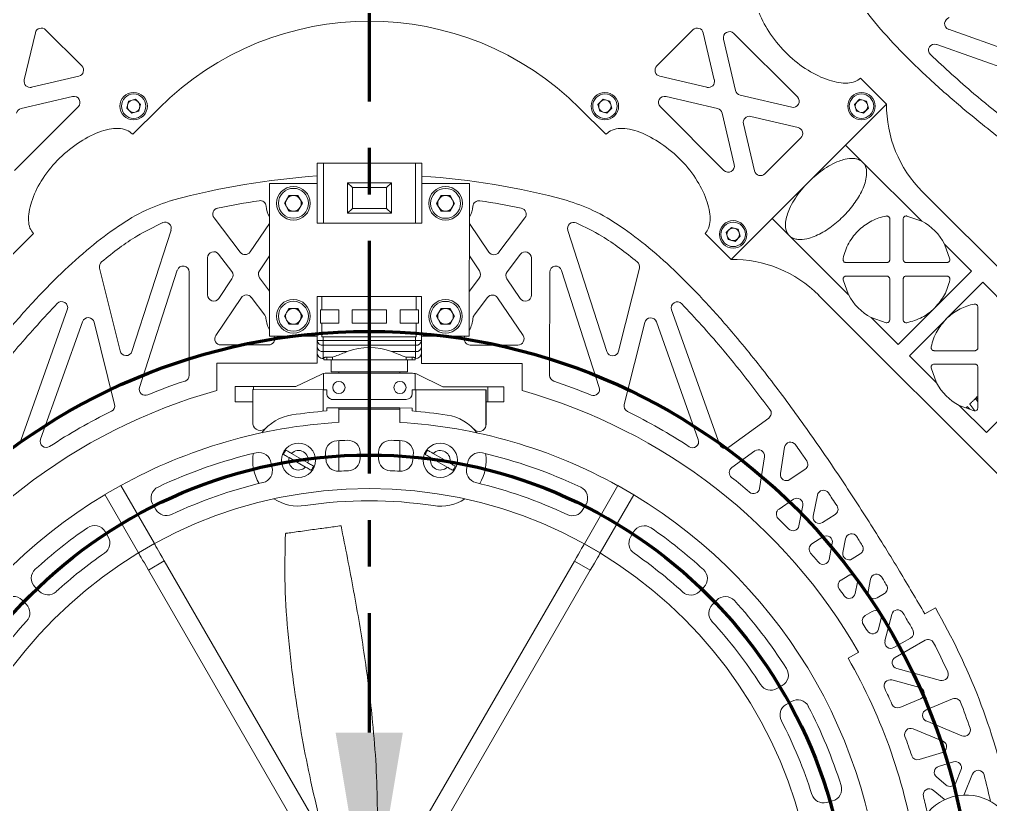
# Model space of a CAD drawing. Header units: millimetres. Extents: x 293 to 902, y 110 to 719.
# Drawn here: x 540.1 to 699.1, y 240.6 to 369.3 of the extents above; entities that cross this region are included whole.
import ezdxf

# ---------------------------------------------------------------- set-up
doc = ezdxf.new("R2010")
doc.units = ezdxf.units.MM
doc.linetypes.add('CENTERX2', pattern=[20.32, 12.7, -2.54, 2.54, -2.54])

msp = doc.modelspace()

# ---------------------------------------------------------------- linework, layer by layer
at = {"color": 20, "linetype": 'CENTERX2', "lineweight": 158, "ltscale": 3}
msp.add_line((597.43, 576.81), (597.4, 252.43), dxfattribs=at)
at = {"color": 7, "linetype": 'Continuous', "lineweight": 15}
for p, q in [((550.34, 361.64), (544.43, 367.55)), ((650.4, 367.55), (644.49, 361.64)), ((711.53, 360.78), (692.26, 367.64)), ((540.94, 359.34), (542.75, 367.07)), ((653.9, 359.34), (652.08, 367.07)), ((657.39, 357.6), (655.41, 366.04)), ((667.5, 356.56), (657.09, 366.97)), ((712.3, 357.33), (690.3, 365.16)), ((542.14, 358.14), (549.87, 359.96)), ((652.7, 358.14), (644.97, 359.96)), ((682.09, 355.4), (677.85, 359.64)), ((540.4, 354.65), (548.83, 356.63)), ((558.01, 355.88), (559.15, 356.19)), ((559.98, 355.35), (559.15, 356.19)), ((635.68, 356.19), (634.85, 355.35)), ((635.68, 356.19), (636.82, 355.88)), ((654.43, 354.65), (646, 356.63)), ((666.57, 354.88), (658.13, 356.86)), ((677.69, 356.19), (676.85, 355.35)), ((677.69, 356.19), (678.83, 355.88)), ((539.35, 344.54), (549.77, 354.95)), ((558.01, 355.88), (557.7, 354.74)), ((557.7, 354.74), (558.54, 353.91)), ((558.7, 350.45), (562.95, 354.69)), ((559.98, 355.35), (559.68, 354.21)), ((631.89, 354.69), (636.13, 350.45)), ((635.15, 354.21), (634.85, 355.35)), ((636.3, 353.91), (637.13, 354.74)), ((636.82, 355.88), (637.13, 354.74)), ((645.07, 354.95), (655.48, 344.54)), ((656.64, 329.94), (682.09, 355.4)), ((677.16, 354.21), (676.85, 355.35)), ((678.3, 353.91), (679.13, 354.74)), ((678.83, 355.88), (679.13, 354.74)), ((559.68, 354.21), (558.54, 353.91)), ((635.15, 354.21), (636.3, 353.91)), ((657.16, 345.47), (655.18, 353.9)), ((667.6, 351.55), (659.87, 353.37)), ((677.16, 354.21), (678.3, 353.91)), ((660.49, 344.44), (658.67, 352.17)), ((662.17, 343.96), (668.08, 349.87)), ((678.2, 345.85), (675.38, 348.68)), ((588.9, 342.39), (588.9, 345.71)), ((605, 345.7), (589.9, 345.71)), ((606, 345.7), (606, 342.38)), ((687.86, 336.19), (678.2, 345.85)), ((581.1, 342.39), (581.09, 317.39)), ((581.1, 342.39), (588.9, 342.39)), ((588.9, 342.39), (588.9, 335.89)), ((594.65, 341.71), (593.85, 342.51)), ((601.05, 342.51), (593.85, 342.51)), ((593.85, 342.51), (593.85, 337.51)), ((600.25, 341.71), (601.05, 342.51)), ((601.05, 342.51), (601.05, 337.51)), ((606, 342.38), (606, 335.88)), ((613.8, 342.38), (606, 342.38)), ((613.8, 342.38), (613.79, 317.38)), ((583.52, 339.14), (584.26, 340.42)), ((585.74, 340.42), (584.26, 340.42)), ((586.48, 339.14), (585.74, 340.42)), ((600.25, 341.71), (594.65, 341.71)), ((594.65, 341.71), (594.65, 338.31)), ((600.25, 338.31), (600.25, 341.71)), ((608.42, 339.13), (609.16, 340.41)), ((610.64, 340.41), (609.16, 340.41)), ((611.38, 339.13), (610.64, 340.41)), ((747.24, 281.77), (687.95, 341.06)), ((584.26, 337.86), (583.52, 339.14)), ((586.48, 339.14), (585.74, 337.86)), ((609.16, 337.85), (608.42, 339.13)), ((611.38, 339.13), (610.64, 337.85)), ((584.26, 337.86), (585.74, 337.86)), ((594.65, 338.31), (593.85, 337.51)), ((601.05, 337.51), (593.85, 337.51)), ((594.65, 338.31), (600.25, 338.31)), ((600.25, 338.31), (601.05, 337.51)), ((609.16, 337.85), (610.64, 337.85)), ((685.41, 337.06), (687.86, 336.19)), ((576.27, 331.12), (572, 336.77)), ((581.06, 335.85), (577.9, 331.17)), ((581.1, 335.93), (581.06, 335.85)), ((606, 335.88), (588.9, 335.89)), ((613.8, 335.91), (613.84, 335.84)), ((613.84, 335.84), (617, 331.15)), ((618.62, 331.11), (622.9, 336.74)), ((666.18, 333.83), (663.35, 336.66)), ((538.2, 329.94), (542.44, 334.19)), ((564.96, 334.74), (558.56, 314.88)), ((629.94, 334.71), (636.32, 314.85)), ((652.39, 334.19), (656.64, 329.94)), ((656.69, 335.19), (655.85, 334.35)), ((656.16, 333.21), (655.85, 334.35)), ((656.69, 335.19), (657.83, 334.88)), ((657.83, 334.88), (658.13, 333.74)), ((656.16, 333.21), (657.3, 332.91)), ((657.3, 332.91), (658.13, 333.74)), ((675.84, 324.17), (666.18, 333.83)), ((691.6, 332.46), (692.46, 330.01)), ((696.02, 328.04), (691.6, 332.46)), ((574.91, 327.95), (572.74, 330.81)), ((619.98, 327.93), (622.15, 330.79)), ((570.95, 324.13), (570.95, 330.21)), ((581.1, 330.55), (579.43, 328.07)), ((613.8, 330.54), (615.46, 328.06)), ((623.95, 324.1), (623.95, 330.19)), ((553.26, 328.54), (556.64, 314.95)), ((565.99, 328.18), (559.81, 308.99)), ((567.94, 310.97), (567.95, 327.87)), ((626.94, 310.95), (626.95, 327.84)), ((628.9, 328.15), (635.06, 308.96)), ((641.64, 328.51), (638.24, 314.92)), ((696.02, 328.04), (684, 316.01)), ((574.94, 326.79), (572.77, 323.57)), ((581.1, 324.75), (579.46, 326.91)), ((613.8, 324.74), (615.43, 326.9)), ((619.95, 326.77), (622.12, 323.55)), ((675.84, 324.17), (674.98, 326.62)), ((697.86, 326.2), (685.84, 314.18)), ((702.29, 321.77), (697.86, 326.2)), ((576.48, 323.69), (572.3, 317.5)), ((580.31, 320.82), (578.1, 323.74)), ((588.89, 323.89), (588.89, 317.39)), ((588.89, 323.89), (605.99, 323.88)), ((589.66, 323.89), (589.65, 321.69)), ((597.28, 323.89), (597.28, 321.69)), ((597.49, 323.89), (597.49, 321.69)), ((605.11, 323.88), (605.11, 321.68)), ((605.99, 323.88), (605.99, 317.38)), ((614.58, 320.81), (616.79, 323.72)), ((618.41, 323.67), (622.58, 317.47)), ((730.47, 264.59), (670.98, 324.09)), ((540.14, 299.71), (547.98, 321.71)), ((583.52, 320.64), (584.26, 321.92)), ((585.73, 321.92), (584.26, 321.92)), ((586.47, 320.64), (585.73, 321.92)), ((589.43, 321.69), (592.41, 321.69)), ((589.43, 321.69), (589.43, 319.49)), ((589.65, 321.69), (592.41, 321.69)), ((592.41, 319.49), (592.41, 321.69)), ((594.64, 321.69), (597.28, 321.69)), ((594.64, 319.49), (594.64, 321.69)), ((594.64, 321.69), (600.24, 321.69)), ((597.49, 321.69), (600.24, 321.69)), ((600.24, 319.49), (600.24, 321.69)), ((602.48, 321.69), (605.11, 321.68)), ((602.48, 319.49), (602.48, 321.69)), ((602.48, 321.69), (605.46, 321.68)), ((605.46, 321.68), (605.46, 319.48)), ((608.42, 320.63), (609.16, 321.91)), ((610.63, 321.91), (609.16, 321.91)), ((611.37, 320.63), (610.63, 321.91)), ((654.73, 299.66), (646.91, 321.67)), ((543.6, 300.48), (550.47, 319.74)), ((552.38, 319.65), (555.72, 306.21)), ((584.25, 319.36), (583.52, 320.64)), ((586.47, 320.64), (585.73, 319.36)), ((609.15, 319.35), (608.42, 320.63)), ((611.37, 320.63), (610.63, 319.35)), ((642.51, 319.61), (639.15, 306.18)), ((651.27, 300.43), (644.42, 319.71)), ((684, 316.01), (679.57, 320.44)), ((682.02, 319.58), (679.57, 320.44)), ((584.25, 319.36), (585.73, 319.36)), ((589.43, 319.49), (592.41, 319.49)), ((589.65, 317.29), (589.65, 319.49)), ((592.41, 319.49), (589.65, 319.49)), ((597.28, 319.49), (594.64, 319.49)), ((594.64, 319.49), (600.24, 319.49)), ((597.27, 317.29), (597.28, 319.49)), ((597.49, 317.29), (597.49, 319.49)), ((600.24, 319.49), (597.49, 319.49)), ((605.11, 319.48), (602.48, 319.49)), ((602.48, 319.49), (605.46, 319.48)), ((605.11, 317.28), (605.11, 319.48)), ((609.15, 319.35), (610.63, 319.35)), ((581.09, 317.39), (588.89, 317.39)), ((588.89, 316.66), (588.89, 317.39)), ((588.89, 315.63), (588.89, 316.66)), ((597.27, 317.29), (589.65, 317.29)), ((589.89, 316.66), (604.99, 316.66)), ((605.11, 317.28), (597.49, 317.29)), ((613.79, 317.38), (605.99, 317.38)), ((605.99, 317.38), (605.99, 316.66)), ((605.99, 316.66), (605.99, 315.62)), ((580.93, 315.93), (573.13, 315.94)), ((604.99, 315.88), (589.89, 315.89)), ((589.89, 315.89), (589.89, 314.86)), ((589.89, 314.86), (593.81, 314.86)), ((601.07, 314.85), (604.99, 314.85)), ((604.99, 314.85), (604.99, 315.88)), ((613.95, 315.92), (621.75, 315.92)), ((588.89, 312.93), (588.89, 314.71)), ((589.95, 313.71), (589.89, 313.71)), ((589.95, 313.81), (589.95, 313.51)), ((590.45, 313.94), (591.42, 313.94)), ((590.45, 313.94), (590.45, 313.51)), ((591.42, 313.51), (590.45, 313.51)), ((591.19, 313.51), (591.19, 311.51)), ((591.42, 313.94), (591.42, 313.51)), ((603.46, 313.94), (603.46, 313.51)), ((603.46, 313.94), (604.43, 313.93)), ((604.43, 313.5), (603.46, 313.51)), ((603.69, 311.51), (603.69, 313.51)), ((604.43, 313.93), (604.43, 313.5)), ((604.93, 313.81), (604.93, 313.5)), ((604.99, 313.7), (604.93, 313.7)), ((605.99, 314.7), (605.99, 312.92)), ((690.27, 309.75), (685.84, 314.18)), ((710.45, 313.61), (698.43, 301.59)), ((588.89, 312.93), (572.44, 312.94)), ((572.44, 308.48), (572.44, 312.94)), ((622.44, 312.92), (605.99, 312.92)), ((622.44, 308.46), (622.44, 312.92)), ((690.27, 309.75), (689.41, 312.2)), ((589.53, 311.11), (585.41, 309.11)), ((589.94, 311.26), (589.94, 308.61)), ((590.4, 311.31), (595.26, 311.31)), ((592.44, 311.51), (592.44, 311.31)), ((599.62, 311.31), (604.48, 311.3)), ((602.44, 311.31), (602.44, 311.51)), ((604.94, 311.25), (604.94, 308.6)), ((609.47, 309.1), (605.35, 311.1)), ((575.44, 309.12), (575.44, 306.62)), ((578.33, 303.19), (578.34, 308.62)), ((578.35, 302.98), (578.35, 308.62)), ((589.86, 308.61), (578.35, 308.62)), ((578.44, 309.12), (578.44, 308.62)), ((578.44, 309.12), (585.41, 309.11)), ((589.86, 305.08), (589.86, 308.61)), ((589.86, 308.61), (590.44, 308.61)), ((590.44, 308.61), (590.44, 308.01)), ((604.44, 308.6), (605.02, 308.6)), ((604.44, 308.6), (604.44, 308)), ((605.02, 305.07), (605.02, 308.6)), ((605.02, 308.6), (616.52, 308.6)), ((609.47, 309.1), (616.82, 309.1)), ((616.52, 302.69), (616.52, 308.6)), ((616.54, 302.9), (616.54, 308.6)), ((616.82, 309.1), (616.82, 306.6)), ((619.44, 306.6), (619.44, 309.1)), ((591.44, 307.01), (603.44, 307.01)), ((697.04, 306.63), (696.64, 307.17)), ((697.04, 307), (696.76, 307.38)), ((590.44, 305.13), (590.44, 305.61)), ((590.44, 305.61), (592.44, 305.61)), ((602.44, 305.61), (592.44, 305.61)), ((592.44, 305.41), (592.44, 305.61)), ((592.44, 305.41), (592.44, 303.26)), ((602.44, 305.41), (592.44, 305.41)), ((602.44, 305.41), (602.44, 305.61)), ((602.44, 305.61), (604.44, 305.6)), ((602.44, 303.26), (602.44, 305.41)), ((604.44, 305.12), (604.44, 305.6)), ((616.54, 306.6), (616.82, 306.6)), ((698.43, 301.59), (694, 306.02)), ((696.45, 305.16), (694, 306.02)), ((695.72, 305.41), (695.29, 305.88)), ((695.72, 306.26), (696.54, 305.15)), ((656.26, 299.19), (662.8, 303.96)), ((578.35, 302.98), (578.33, 303.19)), ((616.52, 302.69), (616.54, 302.9)), ((592.43, 295.25), (592.44, 300.26)), ((602.43, 295.24), (602.44, 300.25)), ((665.38, 299.18), (664.71, 294.86)), ((586.97, 295.93), (584.29, 297.48)), ((584.69, 298.17), (587.37, 296.62)), ((595.93, 297.33), (595.93, 298.33)), ((598.93, 297.33), (598.93, 298.33)), ((610.18, 295.92), (607.5, 297.47)), ((607.9, 298.16), (610.58, 296.61)), ((656.76, 295.84), (660.53, 298.59)), ((662.1, 297.63), (661.3, 292.43)), ((666.26, 293.88), (668.76, 295.57)), ((554.13, 291.42), (556.73, 292.92)), ((556.73, 292.92), (562.23, 283.39)), ((638.13, 292.89), (632.63, 283.36)), ((638.13, 292.89), (640.73, 291.39)), ((554.13, 291.42), (559.63, 281.89)), ((640.73, 291.39), (635.23, 281.86)), ((670.77, 291.33), (670.1, 287.87)), ((562.46, 288.99), (561.96, 289.86)), ((632.4, 288.96), (632.9, 289.83)), ((664.49, 289.05), (666.86, 290.66)), ((668.4, 289.65), (667.76, 286.3)), ((671.62, 286.84), (673.69, 288.18)), ((554.67, 284.49), (554.17, 285.36)), ((640.19, 284.46), (640.69, 285.32)), ((559.63, 281.89), (562.23, 283.39)), ((632.63, 283.36), (635.23, 281.86)), ((669.88, 283.34), (671.69, 284.5)), ((673.21, 283.47), (672.69, 280.79)), ((675.38, 284.19), (674.95, 281.92)), ((676.45, 280.88), (677.8, 281.71)), ((561.26, 279.06), (563.86, 280.56)), ((563.86, 280.56), (588.21, 238.35)), ((630.99, 280.53), (606.61, 238.34)), ((630.99, 280.53), (633.59, 279.03)), ((561.26, 279.06), (585.61, 236.85)), ((633.59, 279.03), (609.21, 236.84)), ((674.64, 277.4), (675.83, 278.14)), ((677.33, 277.1), (676.97, 275.22)), ((679.47, 277.58), (679.07, 275.55)), ((543.39, 275.59), (542.68, 276.3)), ((651.46, 275.55), (652.17, 276.25)), ((680.57, 274.51), (681.76, 275.21)), ((541.27, 273.47), (540.56, 274.18)), ((653.58, 273.42), (654.29, 274.13)), ((678.61, 271.6), (679.75, 272.28)), ((688.36, 271.87), (690.09, 272.87)), ((681.23, 271.17), (680.78, 269.38)), ((682.94, 271.81), (681.84, 267.47)), ((683.31, 266.36), (686.02, 267.92)), ((683.52, 264.75), (688.4, 267.57)), ((675.8, 264.63), (677.53, 265.63)), ((683.76, 262.92), (690.94, 260.99)), ((682.95, 261.07), (687.52, 259.84)), ((664.15, 259.64), (665.02, 260.14)), ((687.64, 257.95), (684.28, 256.56)), ((692.9, 257.97), (688.6, 256.18)), ((665.65, 257.04), (666.52, 257.54)), ((686.43, 253.07), (691.31, 251.05)), ((688.6, 254.34), (694.44, 251.92)), ((691.23, 249.17), (687.45, 248.02)), ((693.06, 247.64), (690.62, 246.89)), ((690.27, 245.17), (691.85, 243.85)), ((694.28, 246.3), (693.41, 244.23)), ((696.18, 245.66), (694.78, 242.31)), ((689.75, 243), (691.51, 241.52)), ((694.74, 242.21), (694.78, 242.31)), ((672.29, 240.99), (673.26, 241.25)), ((691.59, 241.44), (691.51, 241.52))]:
    msp.add_line(p, q, dxfattribs=at)
at = {"color": 8, "linetype": 'Continuous', "lineweight": 15}
for p, q in [((589.9, 345.71), (589.9, 335.89)), ((605, 335.88), (605, 345.7)), ((589.89, 317.29), (589.89, 316.66)), ((604.99, 316.66), (604.99, 317.28))]:
    msp.add_line(p, q, dxfattribs=at)
at = {"color": 7, "linetype": 'Continuous', "lineweight": 15, "flags": 128}
for points in [[(588.9, 345.71), (588.92, 345.71), (588.98, 345.71), (589.07, 345.71), (589.2, 345.71), (589.35, 345.71), (589.52, 345.71), (589.71, 345.71), (589.9, 345.71)], [(605, 345.7), (605.2, 345.7), (605.39, 345.7), (605.56, 345.7), (605.71, 345.7), (605.84, 345.7), (605.93, 345.7), (605.98, 345.7), (606, 345.7)], [(682.62, 336.56), (682.62, 334.42), (682.62, 332.19), (682.62, 329.92)], [(684.82, 329.92), (684.82, 332.24), (684.82, 334.46), (684.82, 336.56)], [(682.12, 329.42), (679.85, 329.42), (677.62, 329.42), (675.47, 329.42)], [(691.97, 329.42), (689.87, 329.42), (687.64, 329.42), (685.32, 329.42)], [(675.47, 327.22), (677.57, 327.22), (679.8, 327.22), (682.12, 327.22)], [(682.62, 326.72), (682.62, 324.4), (682.62, 322.17), (682.62, 320.07)], [(684.82, 320.07), (684.82, 322.22), (684.82, 324.45), (684.82, 326.72)], [(685.32, 327.22), (687.59, 327.22), (689.82, 327.22), (691.97, 327.22)], [(697.04, 322.14), (697.04, 319.99), (697.04, 317.77), (697.04, 315.49)], [(588.89, 316.66), (588.91, 316.66), (588.97, 316.66), (589.06, 316.66), (589.18, 316.66), (589.34, 316.66), (589.51, 316.66), (589.7, 316.66), (589.89, 316.66)], [(589.89, 315.89), (589.89, 315.97), (589.89, 316.05), (589.89, 316.14), (589.89, 316.24), (589.89, 316.34), (589.89, 316.44), (589.89, 316.55), (589.89, 316.66)], [(604.99, 315.88), (604.99, 315.96), (604.99, 316.04), (604.99, 316.13), (604.99, 316.23), (604.99, 316.33), (604.99, 316.44), (604.99, 316.55), (604.99, 316.66)], [(604.99, 316.66), (605.19, 316.66), (605.37, 316.66), (605.55, 316.66), (605.7, 316.66), (605.82, 316.66), (605.92, 316.66), (605.97, 316.66), (605.99, 316.66)], [(588.89, 314.71), (588.89, 314.73), (588.89, 314.77), (588.89, 314.84), (588.89, 314.95), (588.89, 315.08), (588.89, 315.24), (588.89, 315.42), (588.89, 315.63)], [(589.89, 314.86), (589.89, 314.6), (589.89, 314.37), (589.89, 314.17), (589.89, 314.01), (589.89, 313.88), (589.89, 313.79), (589.89, 313.73), (589.89, 313.71)], [(604.99, 313.7), (604.99, 313.72), (604.99, 313.78), (604.99, 313.87), (604.99, 314), (604.99, 314.16), (604.99, 314.36), (604.99, 314.59), (604.99, 314.85)], [(605.99, 315.62), (605.99, 315.41), (605.99, 315.23), (605.99, 315.07), (605.99, 314.94), (605.99, 314.84), (605.99, 314.76), (605.99, 314.72), (605.99, 314.7)], [(696.54, 314.99), (694.27, 314.99), (692.04, 314.99), (689.9, 314.99)], [(590.45, 313.51), (590.35, 313.51), (590.26, 313.51), (590.17, 313.51), (590.1, 313.51), (590.04, 313.51), (589.99, 313.51), (589.96, 313.51), (589.95, 313.51)], [(603.46, 313.51), (602.17, 313.51), (600.7, 313.51), (599.1, 313.51), (597.44, 313.51), (595.78, 313.51), (594.18, 313.51), (592.71, 313.51), (591.42, 313.51)], [(604.93, 313.5), (604.92, 313.5), (604.89, 313.5), (604.85, 313.5), (604.78, 313.5), (604.71, 313.5), (604.62, 313.5), (604.53, 313.5), (604.43, 313.5)], [(689.9, 312.79), (692, 312.79), (694.23, 312.79), (696.54, 312.79)], [(697.04, 312.29), (697.04, 309.98), (697.04, 307.75), (697.04, 305.65)], [(597.44, 311.51), (595.94, 311.51), (594.54, 311.51), (593.3, 311.51), (592.3, 311.51), (591.6, 311.51), (591.24, 311.51), (591.19, 311.51)], [(597.44, 311.31), (596.09, 311.31), (595.26, 311.31)], [(603.69, 311.51), (603.64, 311.51), (603.28, 311.51), (602.58, 311.51), (601.58, 311.51), (600.34, 311.51), (598.94, 311.51), (597.44, 311.51)], [(599.62, 311.31), (598.79, 311.31), (597.44, 311.31)], [(575.44, 309.12), (575.48, 309.12), (575.84, 309.12), (576.51, 309.12), (577.41, 309.12), (578.44, 309.12)], [(616.82, 309.1), (617.89, 309.1), (618.75, 309.1), (619.29, 309.1), (619.44, 309.1)], [(575.44, 306.62), (575.48, 306.62), (575.84, 306.62), (576.51, 306.62), (577.41, 306.62), (578.33, 306.62)], [(616.82, 306.6), (617.89, 306.6), (618.75, 306.6), (619.29, 306.6), (619.44, 306.6)], [(562.24, 283.38), (562.26, 283.34), (562.34, 283.19), (562.48, 282.95), (562.67, 282.62), (562.91, 282.2), (563.2, 281.71), (563.51, 281.16), (563.86, 280.56)], [(632.62, 283.35), (632.6, 283.31), (632.52, 283.17), (632.38, 282.92), (632.18, 282.59), (631.94, 282.18), (631.66, 281.69), (631.34, 281.13), (630.99, 280.53)], [(559.64, 281.88), (559.66, 281.84), (559.74, 281.7), (559.88, 281.45), (560.07, 281.12), (560.31, 280.7), (560.6, 280.22), (560.92, 279.66), (561.26, 279.06)], [(635.22, 281.85), (635.2, 281.81), (635.11, 281.66), (634.97, 281.42), (634.78, 281.09), (634.54, 280.67), (634.26, 280.19), (633.94, 279.63), (633.59, 279.03)]]:
    msp.add_lwpolyline(points, dxfattribs=at)
at = {"color": 4, "lineweight": 100}
for centre in [(792.58, 414.62), (597.4, 219.41)]:
    msp.add_circle(centre, 98.75, dxfattribs=at)
at = {"color": 7, "linetype": 'Continuous', "lineweight": 15}
for centre, radius in [((558.84, 355.05), 2.25), ((558.84, 355.05), 2), ((635.99, 355.05), 2.25), ((635.99, 355.05), 2), ((677.99, 355.05), 2.25), ((677.99, 355.05), 2), ((585, 339.14), 2.75), ((609.9, 339.13), 2.75), ((585, 339.14), 2.45), ((609.9, 339.13), 2.45), ((656.99, 334.05), 2.25), ((656.99, 334.05), 2), ((584.99, 320.64), 2.75), ((584.99, 320.64), 2.45), ((609.89, 320.63), 2.75), ((609.89, 320.63), 2.45), ((592.44, 308.96), 1), ((602.44, 308.96), 1), ((585.83, 297.05), 2.8), ((609.04, 297.04), 2.8), ((597.4, 219.41), 73)]:
    msp.add_circle(centre, radius, dxfattribs=at)
at = {"color": 6, "lineweight": 100}
msp.add_circle((597.4, 219.41), 78.5, dxfattribs=at)
at = {"color": 7, "linetype": 'Continuous', "lineweight": 15}
for centre, radius, start, end in [((597.42, 320.22), 48.75, 45, 135), ((692.6, 368.58), 1, 104.0004, 250.4082), ((543.73, 366.84), 1, 45, 166.7595), ((651.11, 366.84), 1, 13.2405, 135), ((656.38, 366.27), 1, 45, 193.2405), ((689.96, 364.22), 1, 70.4082, 226.0581), ((549.64, 360.93), 1, 283.2405, 45), ((645.2, 360.93), 1, 135, 256.7595), ((541.91, 359.11), 1, 166.7595, 283.2405), ((652.93, 359.11), 1, 256.7595, 13.2405), ((549.06, 355.66), 1, 315, 103.2405), ((645.77, 355.66), 1, 76.7595, 225), ((658.36, 357.83), 1, 193.2405, 256.7595), ((666.8, 355.85), 1, 256.7595, 45), ((540.63, 353.67), 1, 103.2405, 166.7595), ((558.84, 355.05), 1.02, 165, 225), ((558.84, 355.05), 1.02, 105, 165), ((558.84, 355.05), 1.02, 45, 105), ((558.84, 355.05), 1.02, 285, 345), ((558.84, 355.05), 1.02, 345, 45), ((635.99, 355.05), 1.02, 135, 195), ((635.99, 355.05), 1.02, 195, 255), ((635.99, 355.05), 1.02, 75, 135), ((635.99, 355.05), 1.02, 15, 75), ((635.99, 355.05), 1.02, 315, 15), ((654.2, 353.67), 1, 13.2405, 76.7595), ((677.99, 355.05), 1.02, 135, 195), ((677.99, 355.05), 1.02, 195, 255), ((677.99, 355.05), 1.02, 75, 135), ((677.99, 355.05), 1.02, 15, 75), ((677.99, 355.05), 1.02, 315, 15), ((702.09, 355.2), 20, 179.427, 225), ((558.84, 355.05), 1.02, 225, 285), ((635.99, 355.05), 1.02, 255, 315), ((659.64, 352.4), 1, 76.7595, 193.2405), ((677.99, 355.05), 1.02, 255, 315), ((667.37, 350.58), 1, 315, 76.7595), ((656.19, 345.24), 1, 225, 13.2405), ((597.4, 219.41), 124.5, 93.9147, 104.9768), ((597.4, 219.41), 124.5, 74.9768, 86.039), ((661.46, 344.67), 1, 193.2405, 315), ((585, 339.14), 1.28, 89.9768, 149.9768), ((585, 339.14), 1.28, 29.9768, 89.9768), ((609.9, 339.13), 1.28, 89.9768, 149.9768), ((609.9, 339.13), 1.28, 29.9768, 89.9768), ((597.4, 219.41), 121.5, 98.5294, 101.7821), ((579.53, 338.58), 1, 5.9253, 98.5294), ((585, 339.14), 4.5, 185.9253, 209.7487), ((585, 339.14), 1.28, 149.9768, 209.9768), ((585, 339.14), 1.28, 329.9768, 29.9768), ((609.9, 339.13), 1.28, 149.9768, 209.9768), ((609.9, 339.13), 1.28, 329.9768, 29.9768), ((609.9, 339.13), 4.5, 330.205, 354.0284), ((615.37, 338.56), 1, 81.4243, 174.0284), ((597.4, 219.41), 121.5, 78.1716, 81.4243), ((572.8, 337.37), 1, 101.7821, 217.1275), ((585, 339.14), 1.28, 209.9768, 269.9768), ((585, 339.14), 1.28, 269.9768, 329.9768), ((609.9, 339.13), 1.28, 209.9768, 269.9768), ((609.9, 339.13), 1.28, 269.9768, 329.9768), ((622.1, 337.35), 1, 322.8262, 78.1716), ((564, 335.04), 1, 342.1445, 112.3659), ((630.89, 335.02), 1, 67.5878, 197.8092), ((683.72, 328.32), 8.9, 27.757, 62.243), ((656.99, 334.05), 1.02, 135, 195), ((656.99, 334.05), 1.02, 75, 135), ((656.99, 334.05), 1.02, 15, 75), ((656.99, 334.05), 1.02, 315, 15), ((656.99, 334.05), 1.02, 195, 255), ((656.99, 334.05), 1.02, 255, 315), ((571.95, 330.21), 1, 37.1275, 179.9768), ((577.07, 331.73), 1, 217.1275, 326.0235), ((617.83, 331.71), 1, 213.9302, 322.8262), ((622.95, 330.19), 1, 359.9768, 142.8262), ((554.23, 328.78), 1, 129.6829, 193.9772), ((640.67, 328.75), 1, 345.9764, 50.2708), ((656.84, 309.95), 20, 45, 90.573), ((566.95, 327.87), 1, 359.9768, 162.1445), ((574.11, 327.35), 1, 326.0235, 37.1275), ((580.26, 327.51), 1, 146.0235, 217.1275), ((614.63, 327.5), 1, 322.8262, 33.9302), ((620.78, 327.33), 1, 142.8262, 213.9302), ((627.95, 327.84), 1, 17.8092, 179.9768), ((547.04, 322.05), 1, 340.3851, 136.0349), ((571.95, 324.13), 1, 179.9768, 326.0235), ((577.3, 323.13), 1, 37.1275, 146.0235), ((617.58, 323.12), 1, 33.9302, 142.8262), ((622.95, 324.11), 1, 213.9302, 359.9768), ((647.85, 322), 1, 43.9188, 199.5686), ((683.72, 328.32), 8.9, 207.757, 242.243), ((584.99, 320.64), 1.28, 149.9768, 209.9768), ((584.99, 320.64), 1.28, 89.9768, 149.9768), ((584.99, 320.64), 1.28, 29.9768, 89.9768), ((584.99, 320.64), 1.28, 329.9768, 29.9768), ((609.89, 320.63), 1.28, 149.9768, 209.9768), ((609.89, 320.63), 1.28, 89.9768, 149.9768), ((609.89, 320.63), 1.28, 29.9768, 89.9768), ((609.89, 320.63), 1.28, 329.9768, 29.9768), ((551.41, 319.41), 1, 13.9772, 160.3851), ((579.51, 320.22), 1, 4.4181, 37.1275), ((584.99, 320.64), 4.5, 184.4181, 209.9033), ((584.99, 320.64), 1.28, 209.9768, 269.9768), ((584.99, 320.64), 1.28, 269.9768, 329.9768), ((609.89, 320.63), 1.28, 209.9768, 269.9768), ((609.89, 320.63), 1.28, 269.9768, 329.9768), ((609.89, 320.63), 4.5, 330.0504, 355.5356), ((615.38, 320.2), 1, 142.8262, 175.5356), ((643.48, 319.37), 1, 19.5686, 165.9764), ((573.13, 316.94), 1, 146.0235, 269.9768), ((580.93, 316.93), 1, 269.9768, 27.4425), ((589.79, 316.79), 0.908, 188.3135, 276.3942), ((605.09, 316.79), 0.908, 263.5598, 351.6397), ((613.95, 316.92), 1, 152.5112, 269.9768), ((621.75, 316.92), 1, 269.9768, 33.9302), ((557.61, 315.19), 1, 193.9772, 342.1445), ((589.79, 315.76), 0.908, 188.3144, 276.3934), ((605.09, 315.75), 0.908, 263.5602, 351.6394), ((637.27, 315.16), 1, 197.8092, 345.9764), ((589.89, 314.71), 1, 179.9768, 269.9768), ((604.99, 314.7), 1, 269.9768, 359.9768), ((597.4, 219.41), 95.5, 108.4018, 112.3123), ((566.94, 310.97), 1, 288.4018, 359.9768), ((590.4, 309.31), 2, 103.2812, 115.8959), ((590.4, 309.31), 2, 89.9768, 103.2812), ((604.48, 309.3), 2, 76.6724, 89.9768), ((604.48, 309.3), 2, 64.0577, 76.6724), ((627.94, 310.95), 1, 179.9768, 251.5519), ((597.4, 219.41), 92.5, 105.6572, 149.9768), ((560.77, 308.68), 1, 162.1445, 292.3123), ((578.34, 303.14), 5.47, 89.8864, 90.0812), ((616.53, 306.42), 2.18, 89.7314, 90.2199), ((597.4, 219.41), 92.5, 29.9768, 74.2965), ((597.4, 219.41), 95.5, 67.6413, 71.5519), ((634.11, 308.65), 1, 247.6413, 17.8092), ((698.14, 313.89), 8.9, 207.757, 242.243), ((591.44, 308.01), 1, 179.9768, 269.9768), ((603.44, 308.01), 1, 269.9768, 359.9768), ((554.75, 305.97), 1, 296.23, 13.9772), ((640.12, 305.94), 1, 165.9764, 243.7237), ((662.21, 304.77), 1, 306.0924, 36.6323), ((597.4, 219.41), 95.5, 116.23, 123.2154), ((585.83, 297.05), 7.5, 98.4768, 143.1399), ((597.4, 219.41), 86, 94.6456, 98.4768), ((597.4, 219.41), 86, 81.4768, 85.3081), ((609.04, 297.04), 7.5, 36.8138, 81.4768), ((597.4, 219.41), 95.5, 56.7383, 63.7237), ((597.4, 219.41), 84, 93.3893, 118.9536), ((579.59, 303.19), 1.26, 189.8448, 315.4465), ((597.4, 219.41), 84, 61, 86.5644), ((615.4, 302.9), 1.14, 222.6493, 349.6324), ((544.54, 300.14), 1, 160.3851, 303.2154), ((592.22, 298.24), 2, 93.7603, 190.5266), ((597.4, 219.41), 81, 92.5161, 93.7603), ((593.93, 298.33), 2, 359.9768, 92.5161), ((600.93, 298.33), 2, 87.4376, 179.9768), ((597.4, 219.41), 81, 86.1934, 87.4376), ((602.65, 298.23), 2, 349.4271, 86.1934), ((650.33, 300.1), 1, 236.7383, 19.5686), ((655.67, 300), 1, 199.5686, 306.0924), ((666.37, 299.03), 1, 35.18, 171.2393), ((597.4, 219.41), 81, 103.1934, 115.2573), ((585.83, 297.05), 7.5, 171.5668, 210.5504), ((579.37, 296.32), 2, 6.4271, 103.1934), ((585.83, 297.05), 2.64, 141.2595, 158.6941), ((585.83, 297.05), 1.6, 164.4543, 315.4993), ((585.83, 297.05), 1.6, 344.4543, 135.4993), ((585.83, 297.05), 4.5, 1.6956, 10.5266), ((593.93, 297.33), 2, 272.5487, 359.9768), ((600.93, 297.33), 2, 179.9768, 267.405), ((609.04, 297.04), 4.5, 169.4271, 178.2581), ((609.04, 297.04), 2.64, 141.2595, 158.6941), ((609.04, 297.04), 1.6, 164.4543, 315.4993), ((609.04, 297.04), 1.6, 344.4543, 135.4993), ((615.5, 296.31), 2, 76.7603, 173.5266), ((609.04, 297.04), 7.5, 329.4033, 8.3869), ((597.4, 219.41), 81, 64.6964, 76.7603), ((661.11, 297.78), 1, 351.2393, 126.0924), ((579.56, 295.34), 2, 283.2235, 15.2581), ((585.83, 297.05), 4.5, 186.4271, 195.2581), ((585.83, 297.05), 2.64, 321.2595, 338.6941), ((592.33, 297.24), 2, 181.6956, 273.7302), ((602.54, 297.24), 2, 266.2235, 358.2581), ((609.04, 297.04), 2.64, 321.2595, 338.6941), ((615.31, 295.33), 2, 164.6956, 256.7302), ((609.04, 297.04), 4.5, 344.6956, 353.5266), ((657.35, 295.03), 1, 126.0924, 231.5982), ((668.2, 296.4), 1, 304.161, 34.5944), ((597.4, 219.41), 76, 92.5487, 93.7302), ((597.4, 219.41), 76, 86.2235, 87.405), ((597.4, 219.41), 95.5, 49.3128, 51.5982), ((665.7, 294.71), 1, 171.2393, 304.161), ((563.69, 290.86), 2, 115.2573, 209.9768), ((597.4, 219.41), 76, 103.2235, 115.1966), ((597.4, 219.41), 76, 64.757, 76.7302), ((631.17, 290.83), 2, 329.9768, 64.6964), ((597.4, 219.41), 84, 121, 238.9536), ((597.4, 219.41), 84, 301, 58.9536), ((660.31, 292.58), 1, 229.3128, 351.2393), ((671.75, 291.14), 1, 33.5299, 169.1042), ((585.83, 297.05), 7.5, 237.5384, 278.4768), ((597.4, 219.41), 71, 81.4768, 98.4768), ((609.04, 297.04), 7.5, 261.4768, 302.4153), ((667.42, 289.83), 1, 349.1042, 124.161), ((673.15, 289.02), 1, 302.8295, 33.1322), ((564.2, 289.99), 2, 209.9768, 295.1966), ((630.67, 289.96), 2, 244.757, 329.9768), ((665.05, 288.23), 1, 124.161, 225.4908), ((671.08, 287.68), 1, 169.1042, 302.8295), ((552.43, 284.36), 2, 29.9768, 124.6964), ((642.42, 284.32), 2, 55.2573, 149.9768), ((597.4, 219.41), 95.5, 44.0353, 45.4908), ((666.78, 286.49), 1, 224.0353, 349.1042), ((597.4, 219.41), 81, 124.6964, 132.4376), ((597.4, 219.41), 81, 47.5161, 55.2573), ((672.23, 283.66), 1, 349.1042, 122.8295), ((676.37, 284), 1, 32.2512, 169.1042), ((552.94, 283.49), 2, 304.757, 29.9768), ((641.92, 283.45), 2, 149.9768, 235.1966), ((670.42, 282.5), 1, 122.8295, 220.8272), ((677.27, 282.56), 1, 301.7302, 32.0097), ((597.4, 219.41), 76, 124.757, 132.405), ((597.4, 219.41), 76, 47.5487, 55.1966), ((597.4, 219.41), 95.5, 39.6432, 40.8272), ((675.93, 281.73), 1, 169.1042, 301.7302), ((671.71, 280.98), 1, 219.6432, 349.1042), ((544.09, 277.71), 2, 132.4376, 224.9768), ((650.76, 277.67), 2, 314.9768, 47.5161), ((676.35, 277.29), 1, 349.1042, 121.7302), ((680.45, 277.39), 1, 31.1729, 169.1042), ((675.16, 276.55), 1, 121.7302, 216.3106), ((544.8, 277), 2, 224.9768, 312.405), ((650.05, 276.96), 2, 227.5487, 314.9768), ((597.4, 219.41), 95.5, 35.473, 36.3106), ((675.99, 275.41), 1, 215.473, 349.1042), ((680.06, 275.37), 1, 169.1042, 300.7254), ((681.24, 276.07), 1, 300.7254, 30.963), ((539.14, 272.76), 2, 44.9768, 137.5161), ((539.85, 272.05), 2, 317.5487, 44.9768), ((655.71, 272.72), 2, 42.4376, 134.9768), ((597.4, 219.41), 81, 32.5161, 42.4376), ((655, 272.01), 2, 134.9768, 222.405), ((680.26, 271.42), 1, 345.7254, 120.7254), ((683.91, 271.56), 1, 30.2485, 165.7254), ((597.4, 219.41), 107, 12.2096, 29.9768), ((597.4, 219.41), 76, 137.5487, 147.405), ((597.4, 219.41), 76, 32.5487, 42.405), ((679.12, 270.74), 1, 120.7254, 212.1343), ((597.4, 219.41), 95.5, 31.3577, 32.1343), ((679.81, 269.62), 1, 211.3577, 345.7254), ((685.52, 268.79), 1, 299.9768, 29.9768), ((682.81, 267.23), 1, 165.7254, 299.9768), ((688.9, 266.7), 1, 27.3336, 119.9768), ((597.4, 219.41), 104, 24.4002, 27.3336), ((597.4, 219.41), 90.5, 8.4768, 29.9768), ((684.02, 263.89), 1, 119.9768, 254.9768), ((664.02, 261.87), 2, 299.9768, 32.5161), ((691.2, 261.96), 1, 254.9768, 24.4002), ((682.69, 260.1), 1, 74.9768, 205.5062), ((663.15, 261.37), 2, 212.5487, 299.9768), ((597.4, 219.41), 93.5, 23.7579, 25.5062), ((687.26, 258.88), 1, 292.5452, 74.9768), ((667.52, 255.81), 2, 27.4376, 119.9768), ((693.28, 257.04), 1, 21.4326, 112.5452), ((666.65, 255.31), 2, 119.9768, 207.405), ((597.4, 219.41), 81, 17.5161, 27.4376), ((683.89, 257.48), 1, 203.7579, 292.5452), ((688.98, 255.26), 1, 112.5452, 247.5452), ((597.4, 219.41), 104, 18.9448, 21.4326), ((597.4, 219.41), 76, 17.5487, 27.405), ((686.05, 252.14), 1, 67.5452, 200.2687), ((694.82, 252.85), 1, 247.5452, 18.9448), ((597.4, 219.41), 93.5, 18.2311, 20.2687), ((690.93, 250.13), 1, 287.0184, 67.5452), ((687.16, 248.97), 1, 198.2311, 287.0184), ((690.91, 245.94), 1, 107.0184, 230.0036), ((693.36, 246.69), 1, 337.2687, 107.0184), ((697.1, 245.27), 1, 14.5447, 157.2687), ((597.4, 219.41), 104, 12.0755, 14.5447), ((672.74, 243.18), 2, 284.9768, 17.5161), ((692.49, 244.62), 1, 230.0036, 337.2687), ((671.77, 242.93), 2, 197.5487, 284.9768), ((695.07, 233.96), 8.25, 8.4768, 188.4768), ((689.1, 242.24), 1, 50.0036, 193.9796), ((597.4, 219.41), 93.5, 12.2722, 13.9796)]:
    msp.add_arc(centre, radius, start, end, dxfattribs=at)
msp.add_ellipse((597.44, 308.5), major_axis=(-8.5, 0), ratio=0.826667, start_param=4.271354, end_param=5.153424, dxfattribs=at)
for points, knots in [([(740.08, 323.69), (737.73, 325.06), (732.83, 327.93), (725.34, 332.57), (717.53, 337.63), (709.65, 343.05), (701.93, 348.73), (695.09, 354.2), (689.23, 359.33), (684.39, 364.03), (680.15, 368.7), (676.66, 373.31), (673.9, 377.79), (672.83, 380.92), (672.32, 382.4)], [0, 0, 0, 0, 0.089484, 0.18707, 0.290094, 0.395921, 0.501963, 0.605703, 0.684032, 0.75837, 0.827741, 0.891359, 0.948752, 1, 1, 1, 1]), ([(677.85, 359.64), (677.56, 359.43), (676.93, 358.97), (675.66, 358.79), (674.23, 358.89), (671.99, 359.45), (669.04, 360.88), (665.77, 363.46), (663.06, 366.69), (661.43, 369.63), (660.73, 371.94), (660.58, 373.47), (660.79, 374.87), (661.33, 375.57), (661.59, 375.91)], [0, 0, 0, 0, 0.038895, 0.083363, 0.135463, 0.195196, 0.333312, 0.487853, 0.645029, 0.788137, 0.850592, 0.905755, 0.954398, 1, 1, 1, 1]), ([(706.6, 349.04), (703.15, 351.66), (697.15, 356.22), (691.62, 361.33), (689.27, 363.5)], [0, 0, 0, 0, 0.575042, 1, 1, 1, 1]), ([(542.44, 334.19), (542.22, 334.48), (541.76, 335.1), (541.59, 336.38), (541.68, 337.81), (542.25, 340.05), (543.67, 343), (546.26, 346.27), (549.48, 348.97), (552.43, 350.61), (554.74, 351.3), (556.26, 351.45), (557.67, 351.25), (558.37, 350.71), (558.7, 350.45)], [0, 0, 0, 0, 0.038895, 0.083363, 0.135463, 0.195196, 0.333312, 0.487853, 0.645029, 0.788137, 0.850592, 0.905755, 0.954398, 1, 1, 1, 1]), ([(652.39, 334.19), (652.61, 334.48), (653.07, 335.1), (653.25, 336.38), (653.15, 337.81), (652.58, 340.05), (651.16, 343), (648.58, 346.27), (645.35, 348.97), (642.41, 350.61), (640.1, 351.3), (638.57, 351.45), (637.17, 351.25), (636.47, 350.71), (636.13, 350.45)], [0, 0, 0, 0, 0.038895, 0.083363, 0.135463, 0.195196, 0.333312, 0.487853, 0.645029, 0.788137, 0.850592, 0.905755, 0.954398, 1, 1, 1, 1]), ([(678.2, 345.85), (678.25, 345.81), (678.4, 345.65), (678.64, 345.25), (678.87, 344.45), (678.83, 343.4), (678.51, 342.2), (678.01, 341.02), (677.35, 339.87), (676.57, 338.75), (675.68, 337.68), (674.7, 336.67), (673.64, 335.75), (672.54, 334.93), (671.4, 334.23), (670.23, 333.67), (668.96, 333.26), (667.85, 333.14), (666.97, 333.33), (666.5, 333.55), (666.27, 333.76), (666.18, 333.83)], [0, 0, 0, 0, 0.008509, 0.03064, 0.065561, 0.131817, 0.196908, 0.261913, 0.3269, 0.391883, 0.456867, 0.521852, 0.586836, 0.65182, 0.716803, 0.781794, 0.846815, 0.925212, 0.957317, 0.984367, 1, 1, 1, 1]), ([(669.37, 342.67), (669.65, 342.95), (670.35, 343.62), (671.55, 344.56), (672.92, 345.43), (674.18, 346.03), (675.43, 346.42), (676.45, 346.54), (677.36, 346.39), (677.88, 346.15), (678.13, 345.92), (678.2, 345.85)], [0, 0, 0, 0, 0.110655, 0.269046, 0.427436, 0.581593, 0.687968, 0.839246, 0.905508, 0.972511, 1, 1, 1, 1]), ([(666.18, 333.83), (666.06, 333.98), (665.79, 334.31), (665.54, 335.08), (665.53, 336.05), (665.77, 337.15), (666.23, 338.36), (666.92, 339.66), (667.88, 341.03), (668.73, 342.02), (669.24, 342.55), (669.37, 342.67)], [0, 0, 0, 0, 0.052342, 0.118025, 0.236717, 0.35692, 0.476933, 0.635352, 0.793748, 0.952145, 1, 1, 1, 1]), ([(506.49, 271.94), (507.86, 274.29), (510.74, 279.19), (515.38, 286.68), (520.45, 294.49), (525.87, 302.37), (531.55, 310.09), (537.02, 316.93), (542.15, 322.78), (546.85, 327.62), (551.52, 331.86), (556.14, 335.35), (560.62, 338.1), (563.75, 339.17), (565.23, 339.68)], [0, 0, 0, 0, 0.089484, 0.18707, 0.290094, 0.395921, 0.501963, 0.605703, 0.684032, 0.75837, 0.827741, 0.891359, 0.948752, 1, 1, 1, 1]), ([(688.36, 271.87), (686.99, 274.22), (684.12, 279.12), (679.48, 286.62), (674.42, 294.43), (669, 302.31), (663.33, 310.03), (657.87, 316.88), (652.73, 322.74), (648.04, 327.58), (643.37, 331.82), (638.76, 335.31), (634.28, 338.07), (631.15, 339.15), (629.67, 339.65)], [0, 0, 0, 0, 0.089483, 0.18707, 0.290094, 0.395921, 0.501963, 0.605703, 0.684032, 0.75837, 0.827741, 0.891359, 0.948752, 1, 1, 1, 1]), ([(674.98, 330.01), (674.99, 330.04), (675.16, 330.93), (675.79, 332.68), (677.5, 334.87), (679.67, 336.37), (681.22, 336.9), (682.01, 337.05), (682.02, 337.06)], [0, 0, 0, 0, 0.006892, 0.268153, 0.530743, 0.762531, 0.996639, 1, 1, 1, 1]), ([(682.02, 337.06), (682.03, 337.06), (682.09, 337.07), (682.21, 337.07), (682.38, 337), (682.51, 336.9), (682.59, 336.76), (682.62, 336.65), (682.62, 336.58), (682.62, 336.56)], [0, 0, 0, 0, 0.00729, 0.220838, 0.419198, 0.600034, 0.771565, 0.945382, 1, 1, 1, 1]), ([(684.82, 336.56), (684.83, 336.63), (684.84, 336.75), (684.94, 336.9), (685.09, 337.02), (685.26, 337.07), (685.37, 337.06), (685.41, 337.06)], [0, 0, 0, 0, 0.200352, 0.399876, 0.624655, 0.862189, 1, 1, 1, 1]), ([(553.59, 329.55), (554.56, 330.33), (556.42, 331.83), (559.71, 334.09), (562.19, 335.28), (563.62, 335.97)], [0, 0, 0, 0, 0.312304, 0.600341, 1, 1, 1, 1]), ([(641.31, 329.52), (640.34, 330.3), (638.47, 331.79), (635.18, 334.06), (632.71, 335.25), (631.28, 335.94)], [0, 0, 0, 0, 0.312304, 0.600342, 1, 1, 1, 1]), ([(675.47, 329.42), (675.42, 329.42), (675.32, 329.43), (675.17, 329.51), (675.06, 329.63), (674.99, 329.77), (674.97, 329.9), (674.98, 329.98), (674.98, 330.01)], [0, 0, 0, 0, 0.176454, 0.368569, 0.544997, 0.71597, 0.892669, 1, 1, 1, 1]), ([(682.62, 329.92), (682.61, 329.86), (682.6, 329.75), (682.52, 329.6), (682.39, 329.49), (682.25, 329.43), (682.16, 329.42), (682.12, 329.42)], [0, 0, 0, 0, 0.214687, 0.42938, 0.643963, 0.858479, 1, 1, 1, 1]), ([(685.32, 329.42), (685.26, 329.42), (685.15, 329.43), (685, 329.52), (684.89, 329.65), (684.83, 329.79), (684.82, 329.88), (684.82, 329.92)], [0, 0, 0, 0, 0.2135524, 0.4271546, 0.6397383, 0.8519397, 1, 1, 1, 1]), ([(692.46, 330.01), (692.46, 329.95), (692.47, 329.83), (692.41, 329.67), (692.29, 329.52), (692.13, 329.43), (692.01, 329.42), (691.97, 329.42)], [0, 0, 0, 0, 0.194274, 0.38755, 0.610509, 0.847999, 1, 1, 1, 1]), ([(674.98, 326.62), (674.98, 326.68), (674.97, 326.8), (675.03, 326.97), (675.15, 327.11), (675.31, 327.2), (675.43, 327.21), (675.47, 327.22)], [0, 0, 0, 0, 0.194274, 0.387554, 0.610512, 0.848003, 1, 1, 1, 1]), ([(682.12, 327.22), (682.18, 327.21), (682.29, 327.2), (682.44, 327.12), (682.55, 326.99), (682.61, 326.85), (682.62, 326.76), (682.62, 326.72)], [0, 0, 0, 0, 0.2135447, 0.427147, 0.6397308, 0.8519322, 1, 1, 1, 1]), ([(684.82, 326.72), (684.83, 326.77), (684.84, 326.89), (684.92, 327.04), (685.05, 327.15), (685.19, 327.21), (685.28, 327.22), (685.32, 327.22)], [0, 0, 0, 0, 0.2146915, 0.429381, 0.643963, 0.8584742, 1, 1, 1, 1]), ([(692.46, 326.62), (692.23, 325.77), (691.78, 324.1), (690.59, 322.71), (690.01, 322.02)], [0, 0, 0, 0, 0.508039, 1, 1, 1, 1]), ([(691.97, 327.22), (692.02, 327.21), (692.13, 327.2), (692.27, 327.12), (692.39, 327.01), (692.45, 326.86), (692.47, 326.73), (692.46, 326.65), (692.46, 326.62)], [0, 0, 0, 0, 0.185431, 0.371324, 0.547379, 0.718358, 0.895197, 1, 1, 1, 1]), ([(531.86, 305.42), (534.48, 308.86), (539.04, 314.86), (544.15, 320.39), (546.32, 322.74)], [0, 0, 0, 0, 0.575042, 1, 1, 1, 1]), ([(663.01, 305.36), (660.39, 308.81), (655.84, 314.81), (650.74, 320.35), (648.57, 322.7)], [0, 0, 0, 0, 0.5750423, 1, 1, 1, 1]), ([(690.01, 322.02), (689.99, 322), (689.37, 321.39), (687.9, 320.28), (686.27, 319.82), (685.41, 319.58)], [0, 0, 0, 0, 0.018793, 0.484681, 1, 1, 1, 1]), ([(691.85, 320.19), (691.93, 320.26), (692.61, 320.92), (694.1, 321.95), (695.65, 322.47), (696.44, 322.63), (696.45, 322.63)], [0, 0, 0, 0, 0.062327, 0.525487, 0.993284, 1, 1, 1, 1]), ([(696.45, 322.63), (696.45, 322.63), (696.51, 322.64), (696.64, 322.64), (696.8, 322.58), (696.93, 322.47), (697.01, 322.34), (697.04, 322.22), (697.04, 322.16), (697.04, 322.14)], [0, 0, 0, 0, 0.00729, 0.220838, 0.419191, 0.600035, 0.771558, 0.945382, 1, 1, 1, 1]), ([(682.62, 320.07), (682.61, 320.01), (682.6, 319.89), (682.5, 319.73), (682.35, 319.62), (682.18, 319.56), (682.07, 319.58), (682.02, 319.58)], [0, 0, 0, 0, 0.200354, 0.399877, 0.624655, 0.862185, 1, 1, 1, 1]), ([(685.41, 319.58), (685.36, 319.58), (685.25, 319.56), (685.08, 319.62), (684.95, 319.72), (684.86, 319.85), (684.82, 319.98), (684.82, 320.05), (684.82, 320.07)], [0, 0, 0, 0, 0.194945, 0.390429, 0.573293, 0.745438, 0.918168, 1, 1, 1, 1]), ([(689.41, 315.59), (689.41, 315.61), (689.59, 316.5), (690.16, 318.19), (691.31, 319.55), (691.85, 320.19)], [0, 0, 0, 0, 0.0137821, 0.5362351, 1, 1, 1, 1]), ([(591.42, 313.94), (592.04, 314.17), (592.79, 314.45), (593.66, 314.79), (593.81, 314.86)], [0, 0, 0, 0, 0.823577, 1, 1, 1, 1]), ([(601.07, 314.85), (601.43, 314.71), (602.29, 314.36), (603.03, 314.09), (603.46, 313.94)], [0, 0, 0, 0, 0.414444, 1, 1, 1, 1]), ([(689.9, 314.99), (689.85, 315), (689.74, 315.01), (689.59, 315.09), (689.48, 315.2), (689.41, 315.35), (689.39, 315.48), (689.4, 315.56), (689.41, 315.59)], [0, 0, 0, 0, 0.1764537, 0.3685685, 0.5449953, 0.7159757, 0.892674, 1, 1, 1, 1]), ([(697.04, 315.49), (697.04, 315.44), (697.03, 315.32), (696.94, 315.17), (696.81, 315.06), (696.67, 315), (696.58, 315), (696.54, 314.99)], [0, 0, 0, 0, 0.21469, 0.429381, 0.643962, 0.858475, 1, 1, 1, 1]), ([(589.95, 313.81), (589.96, 313.82), (589.97, 313.85), (590.06, 313.89), (590.19, 313.92), (590.33, 313.94), (590.42, 313.94), (590.45, 313.94)], [0, 0, 0, 0, 0.2213327, 0.4426211, 0.6642657, 0.8801465, 1, 1, 1, 1]), ([(604.43, 313.93), (604.49, 313.93), (604.59, 313.93), (604.74, 313.91), (604.85, 313.87), (604.92, 313.84), (604.93, 313.81), (604.93, 313.81)], [0, 0, 0, 0, 0.2048213, 0.4094708, 0.6189659, 0.8368137, 1, 1, 1, 1]), ([(689.41, 312.2), (689.4, 312.26), (689.39, 312.38), (689.46, 312.55), (689.57, 312.69), (689.73, 312.78), (689.85, 312.79), (689.9, 312.79)], [0, 0, 0, 0, 0.194274, 0.387551, 0.610509, 0.847999, 1, 1, 1, 1]), ([(696.54, 312.79), (696.6, 312.79), (696.71, 312.78), (696.86, 312.69), (696.97, 312.57), (697.04, 312.43), (697.04, 312.33), (697.04, 312.29)], [0, 0, 0, 0, 0.213561, 0.427145, 0.63973, 0.851932, 1, 1, 1, 1]), ([(696.63, 307.17), (696.64, 307.17), (696.64, 307.18), (696.59, 307.13), (696.5, 307.03), (696.37, 306.9), (696.22, 306.75), (696.06, 306.59), (695.92, 306.45), (695.8, 306.34), (695.73, 306.26), (695.73, 306.26), (695.73, 306.26)], [0, 0, 0, 0, 0.069659, 0.174147, 0.278161, 0.381957, 0.485889, 0.59025, 0.695144, 0.800443, 0.905853, 1, 1, 1, 1]), ([(696.79, 307.32), (696.79, 307.32), (696.79, 307.33), (696.75, 307.28), (696.69, 307.22), (696.65, 307.18), (696.65, 307.18)], [0, 0, 0, 0, 0.152773, 0.574225, 0.994043, 1, 1, 1, 1]), ([(696.95, 307.48), (696.95, 307.48), (696.96, 307.49), (696.92, 307.45), (696.87, 307.4), (696.81, 307.34), (696.8, 307.33)], [0, 0, 0, 0, 0.043565, 0.455783, 0.866051, 1, 1, 1, 1]), ([(695.3, 305.84), (695.31, 305.84), (695.32, 305.85), (695.25, 305.78), (695.14, 305.67), (695.1, 305.63)], [0, 0, 0, 0, 0.182885, 0.715053, 1, 1, 1, 1]), ([(697.04, 305.65), (697.04, 305.59), (697.02, 305.46), (696.93, 305.31), (696.78, 305.19), (696.61, 305.14), (696.49, 305.15), (696.45, 305.16)], [0, 0, 0, 0, 0.200355, 0.399879, 0.624658, 0.862195, 1, 1, 1, 1]), ([(669.02, 296.97), (668.68, 297.46), (668.07, 298.34), (667.45, 299.22), (667.18, 299.6)], [0, 0, 0, 0, 0.559713, 1, 1, 1, 1]), ([(584.29, 297.48), (584.2, 297.53), (583.99, 297.65), (583.68, 297.83), (583.48, 297.95), (583.39, 298), (583.37, 298.01)], [0, 0, 0, 0, 0.236473, 0.573302, 0.897686, 1, 1, 1, 1]), ([(583.77, 298.7), (583.79, 298.69), (583.88, 298.64), (584.09, 298.52), (584.39, 298.34), (584.6, 298.22), (584.69, 298.17)], [0, 0, 0, 0, 0.102314, 0.426695, 0.763526, 1, 1, 1, 1]), ([(607.5, 297.47), (607.41, 297.52), (607.2, 297.64), (606.89, 297.82), (606.68, 297.94), (606.6, 297.99), (606.58, 298)], [0, 0, 0, 0, 0.236475, 0.573305, 0.897687, 1, 1, 1, 1]), ([(606.98, 298.69), (607, 298.68), (607.08, 298.63), (607.29, 298.51), (607.6, 298.33), (607.81, 298.21), (607.9, 298.16)], [0, 0, 0, 0, 0.102314, 0.426699, 0.763527, 1, 1, 1, 1]), ([(587.89, 295.4), (587.87, 295.41), (587.79, 295.46), (587.58, 295.58), (587.27, 295.76), (587.06, 295.88), (586.97, 295.93)], [0, 0, 0, 0, 0.102311, 0.4266959, 0.7635266, 1, 1, 1, 1]), ([(587.37, 296.62), (587.46, 296.57), (587.67, 296.45), (587.98, 296.27), (588.19, 296.15), (588.27, 296.1), (588.29, 296.09)], [0, 0, 0, 0, 0.2364724, 0.5733068, 0.8976863, 1, 1, 1, 1]), ([(611.1, 295.39), (611.08, 295.4), (610.99, 295.45), (610.78, 295.57), (610.48, 295.75), (610.27, 295.87), (610.18, 295.92)], [0, 0, 0, 0, 0.102314, 0.426694, 0.763526, 1, 1, 1, 1]), ([(610.58, 296.61), (610.67, 296.56), (610.88, 296.44), (611.18, 296.26), (611.39, 296.14), (611.48, 296.09), (611.5, 296.08)], [0, 0, 0, 0, 0.236475, 0.573304, 0.897689, 1, 1, 1, 1]), ([(673.99, 289.56), (673.72, 289.96), (673.26, 290.67), (672.79, 291.38), (672.58, 291.7)], [0, 0, 0, 0, 0.558922, 1, 1, 1, 1]), ([(592.79, 286.32), (592.06, 286.22), (590.66, 286.02), (588.12, 285.68), (585.98, 285.38), (584.52, 285.18), (583.97, 285.11), (583.79, 285.08), (583.73, 285.07), (583.7, 285.07)], [0, 0, 0, 0, 0.278773, 0.533621, 0.803876, 0.919495, 0.961357, 0.979994, 1, 1, 1, 1]), ([(592.79, 286.32), (593.5, 282.76), (594.91, 275.65), (596.71, 264.93), (597.91, 255.39), (598.58, 247.01), (598.73, 241.27), (598.78, 237), (598.89, 234.19), (599.21, 231.36), (600.07, 229.67), (600.49, 228.83)], [0, 0, 0, 0, 0.186679, 0.373326, 0.559892, 0.682822, 0.805943, 0.854499, 0.903131, 0.951576, 1, 1, 1, 1]), ([(591.58, 227.61), (591.67, 228.46), (591.87, 230.16), (591.07, 232.64), (590.18, 235.03), (589.01, 239.27), (587.13, 247.39), (585.33, 257.57), (584.11, 267.99), (583.48, 276.52), (583.62, 282.22), (583.7, 285.07)], [0, 0, 0, 0, 0.0436724, 0.0876132, 0.1317154, 0.1756772, 0.3136913, 0.5603168, 0.7070272, 0.853452, 1, 1, 1, 1]), ([(678.12, 283.09), (677.95, 283.36), (677.65, 283.84), (677.35, 284.32), (677.21, 284.53)], [0, 0, 0, 0, 0.5586615, 1, 1, 1, 1]), ([(682.1, 276.59), (681.95, 276.83), (681.69, 277.28), (681.42, 277.72), (681.3, 277.91)], [0, 0, 0, 0, 0.5580559, 1, 1, 1, 1]), ([(686.38, 269.29), (686.09, 269.81), (685.55, 270.73), (685.01, 271.66), (684.78, 272.07)], [0, 0, 0, 0, 0.556762, 1, 1, 1, 1])]:
    msp.add_open_spline(points, degree=3, knots=knots, dxfattribs=at)
at = {"color": 20, "lineweight": 100}
msp.add_solid([(602.91, 252.43), (591.9, 252.43), (597.4, 219.41)], dxfattribs=at)

doc.saveas('drawing.dxf')
